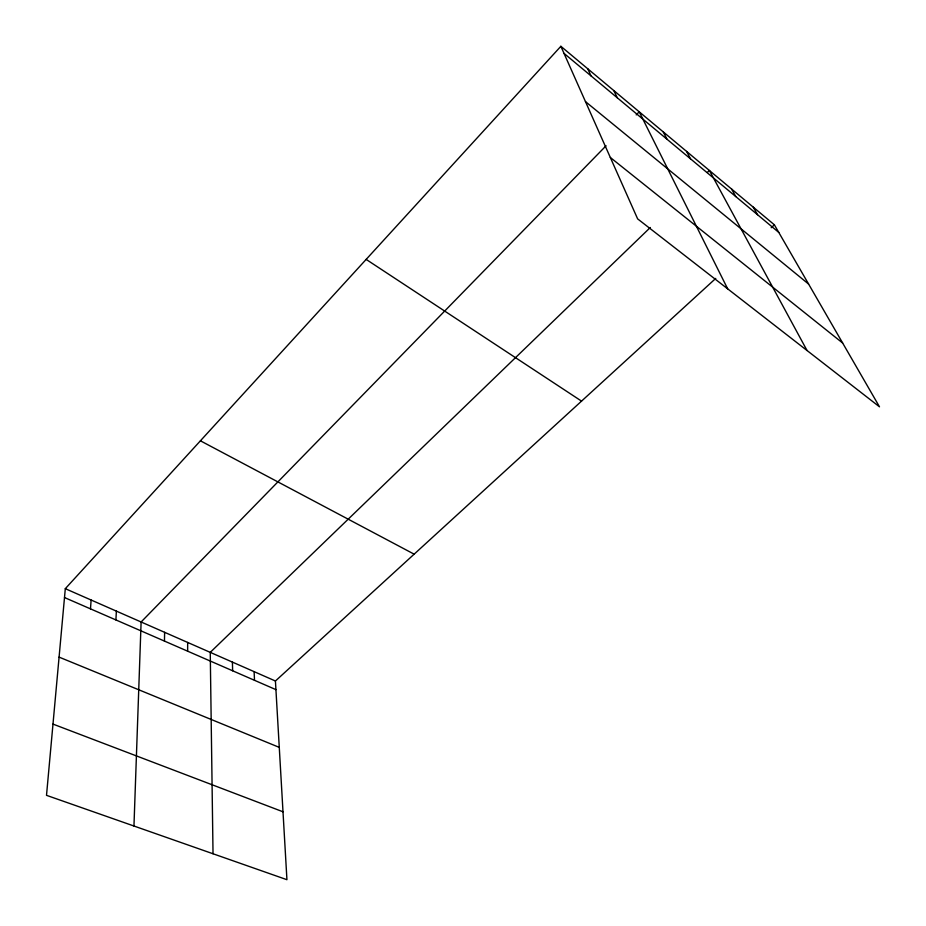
<?xml version="1.0" encoding="UTF-8"?>
<svg xmlns="http://www.w3.org/2000/svg" width="926" height="926" viewBox="0 0 926 926"><rect width="100%" height="100%" fill="white"/><g stroke="black" fill="none" stroke-linecap="round" stroke-linejoin="round"><path stroke-width="1.39" d="M187.642 651.186L187.665 642.447M164.458 641.093L164.62 632.319M133.957 826.015L141.111 621.983L606.067 145.776M115.912 619.945L116.375 611.125M90.482 608.868L91.118 600.025M560.867 46.3L637.632 218.872L879.492 406.815L774.379 224.81L560.867 46.3L65.306 588.681L46.508 795.33L286.933 879.7L275.427 681.004L715.752 278.413M636.208 114.893L639.218 111.814L727.674 288.843M650.307 227.507L210.248 652.367L213.026 853.76M707.314 172.456L709.385 170.465L807.032 350.503M771.208 227.715L774.379 224.81M52.99 724.097L282.997 811.789M59.079 657.113L279.27 747.375M64.507 597.548L275.925 689.638M65.306 588.681L275.427 681.004M200.421 440.811L414.142 554.165M366.164 259.407L581.54 401.12M610.327 157.489L842.648 343.025M585.475 101.617L808.595 284.062M564.015 53.372L778.789 232.426M753.255 207.146L757.549 214.728M731.598 189.031L735.776 196.578M686.594 151.413L690.53 158.855M663.224 131.874L667.021 139.247M613.822 90.574L617.318 97.82M587.721 68.744L591.043 75.909M254.118 671.639L254.5 680.297M232.403 662.102L232.646 670.783"/></g></svg>
